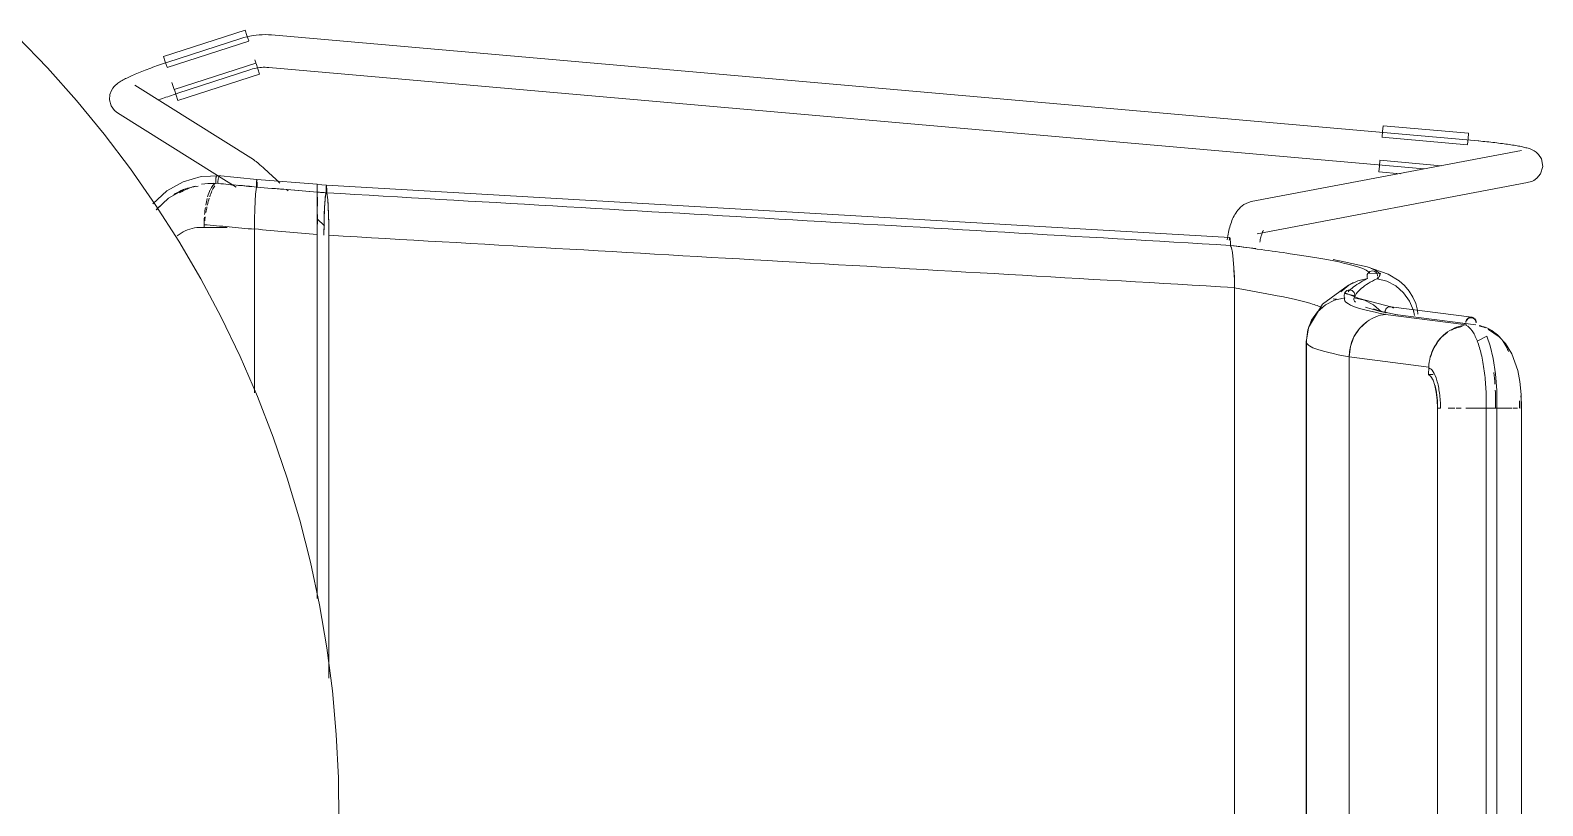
# Model space of a CAD drawing. Header units: millimetres. Extents: x 155927 to 295199, y -4084 to 97293.
# Drawn here: x 160035 to 160591, y 17409 to 17694 of the extents above; entities that cross this region are included whole.
import ezdxf

# ---------------------------------------------------------------- set-up
doc = ezdxf.new("R2010")
doc.units = ezdxf.units.MM
doc.header["$MEASUREMENT"] = 0
doc.layers.add('I-FURN', color=8, linetype='CONTINUOUS', lineweight=9)

msp = doc.modelspace()

# ---------------------------------------------------------------- linework, layer by layer
at = {"layer": 'I-FURN'}
for p, q in [((160084.17, 17684.56), (160114.18, 17694.25)), ((160114.18, 17694.25), (160114.81, 17692.3)), ((160041.47, 17680.41), (160030.34, 17691.91)), ((160085.48, 17680.52), (160115.48, 17690.21)), ((160112.55, 17691.25), (160085.73, 17682.54)), ((160112.59, 17691.27), (160112.55, 17691.25)), ((160113.68, 17691.6), (160112.59, 17691.27)), ((160114.79, 17691.88), (160113.68, 17691.6)), ((160115.9, 17692.12), (160114.79, 17691.88)), ((160114.81, 17692.3), (160115.45, 17690.33)), ((160117.03, 17692.32), (160115.9, 17692.12)), ((160118.16, 17692.47), (160117.03, 17692.32)), ((160119.3, 17692.58), (160118.16, 17692.47)), ((160120.44, 17692.63), (160119.3, 17692.58)), ((160121.58, 17692.65), (160120.44, 17692.63)), ((160122.72, 17692.62), (160121.58, 17692.65)), ((160123.86, 17692.54), (160122.72, 17692.62)), ((160567.18, 17653.59), (160123.86, 17692.54)), ((160083.06, 17681.65), (160083.8, 17681.9)), ((160083.8, 17681.9), (160084.53, 17682.15)), ((160084.8, 17682.61), (160084.17, 17684.56)), ((160084.53, 17682.15), (160085.27, 17682.39)), ((160085.44, 17680.64), (160084.8, 17682.61)), ((160085.27, 17682.39), (160085.73, 17682.54)), ((160118.09, 17682.14), (160088.08, 17672.45)), ((160117.68, 17683.4), (160118.06, 17682.24)), ((160118.13, 17682.02), (160118.77, 17680.05)), ((160052.13, 17668.48), (160041.47, 17680.41)), ((160069.33, 17676.02), (160069.75, 17676.25)), ((160069.75, 17676.25), (160070.19, 17676.48)), ((160070.19, 17676.48), (160070.65, 17676.71)), ((160070.65, 17676.71), (160071.12, 17676.94)), ((160071.12, 17676.94), (160071.61, 17677.17)), ((160071.61, 17677.17), (160072.12, 17677.41)), ((160072.12, 17677.41), (160072.65, 17677.64)), ((160072.65, 17677.64), (160073.19, 17677.88)), ((160073.19, 17677.88), (160073.76, 17678.13)), ((160073.76, 17678.13), (160074.33, 17678.37)), ((160074.33, 17678.37), (160074.93, 17678.62)), ((160074.93, 17678.62), (160075.54, 17678.87)), ((160075.54, 17678.87), (160076.17, 17679.12)), ((160076.17, 17679.12), (160076.81, 17679.37)), ((160076.81, 17679.37), (160077.46, 17679.62)), ((160077.46, 17679.62), (160078.13, 17679.88)), ((160078.13, 17679.88), (160078.8, 17680.13)), ((160078.8, 17680.13), (160079.49, 17680.39)), ((160079.49, 17680.39), (160080.19, 17680.64)), ((160080.19, 17680.64), (160080.9, 17680.9)), ((160080.9, 17680.9), (160081.61, 17681.15)), ((160081.61, 17681.15), (160082.34, 17681.4)), ((160082.34, 17681.4), (160083.06, 17681.65)), ((160089.39, 17668.41), (160119.4, 17678.1)), ((160089.44, 17671.13), (160116.25, 17679.84)), ((160116.25, 17679.84), (160116.89, 17680.03)), ((160116.89, 17680.03), (160117.53, 17680.2)), ((160117.53, 17680.2), (160118.18, 17680.34)), ((160118.18, 17680.34), (160118.83, 17680.45)), ((160118.77, 17680.05), (160119.4, 17678.1)), ((160118.83, 17680.45), (160119.48, 17680.54)), ((160119.48, 17680.54), (160120.14, 17680.6)), ((160120.14, 17680.6), (160120.81, 17680.64)), ((160120.81, 17680.64), (160121.47, 17680.65)), ((160121.47, 17680.65), (160122.13, 17680.63)), ((160122.13, 17680.63), (160122.79, 17680.59)), ((160122.79, 17680.59), (160122.81, 17680.59)), ((160122.81, 17680.58), (160547.16, 17643.3)), ((160064.27, 17668.73), (160064.44, 17670.71)), ((160064.44, 17670.71), (160064.97, 17672.09)), ((160064.97, 17672.09), (160065.53, 17673)), ((160065.53, 17673), (160066.05, 17673.63)), ((160066.05, 17673.63), (160066.52, 17674.1)), ((160066.52, 17674.1), (160066.94, 17674.46)), ((160066.94, 17674.46), (160067.35, 17674.78)), ((160067.35, 17674.78), (160067.74, 17675.05)), ((160067.74, 17675.05), (160068.12, 17675.31)), ((160068.12, 17675.31), (160068.52, 17675.55)), ((160068.52, 17675.55), (160068.91, 17675.79)), ((160068.91, 17675.79), (160069.33, 17676.02)), ((160117.16, 17646.75), (160073.58, 17674.05)), ((160087.25, 17675.03), (160088.05, 17672.55)), ((160087.73, 17670.56), (160088.42, 17670.79)), ((160088.76, 17670.36), (160088.12, 17672.33)), ((160088.42, 17670.79), (160089.11, 17671.02)), ((160089.11, 17671.02), (160089.44, 17671.13)), ((160062.3, 17656.13), (160052.13, 17668.48)), ((160064.86, 17666.51), (160064.27, 17668.73)), ((160066.08, 17664.78), (160064.86, 17666.51)), ((160082.46, 17668.69), (160083.08, 17668.92)), ((160083.08, 17668.92), (160083.72, 17669.16)), ((160083.72, 17669.16), (160084.37, 17669.39)), ((160084.37, 17669.39), (160085.02, 17669.63)), ((160085.02, 17669.63), (160085.69, 17669.86)), ((160085.69, 17669.86), (160086.36, 17670.1)), ((160086.36, 17670.1), (160087.04, 17670.33)), ((160087.04, 17670.33), (160087.73, 17670.56)), ((160089.39, 17668.41), (160088.76, 17670.36)), ((160066.08, 17664.78), (160067.2, 17663.88)), ((160067.2, 17663.88), (160103.97, 17640.85)), ((160071.98, 17643.39), (160062.3, 17656.13)), ((160531.8, 17654.93), (160563.21, 17652.17)), ((160531.81, 17655.06), (160531.99, 17657.12)), ((160531.99, 17657.12), (160532.17, 17659.16)), ((160532.17, 17659.16), (160563.58, 17656.4)), ((160563.4, 17654.36), (160563.22, 17652.3)), ((160563.58, 17656.4), (160563.4, 17654.36)), ((160583.03, 17650.11), (160483.74, 17631.3)), ((160567.34, 17653.58), (160567.18, 17653.59)), ((160568.09, 17653.51), (160567.34, 17653.58)), ((160568.84, 17653.44), (160568.09, 17653.51)), ((160569.59, 17653.37), (160568.84, 17653.44)), ((160570.34, 17653.29), (160569.59, 17653.37)), ((160571.08, 17653.22), (160570.34, 17653.29)), ((160571.81, 17653.14), (160571.08, 17653.22)), ((160572.54, 17653.06), (160571.81, 17653.14)), ((160573.25, 17652.98), (160572.54, 17653.06)), ((160573.96, 17652.89), (160573.25, 17652.98)), ((160574.66, 17652.81), (160573.96, 17652.89)), ((160575.35, 17652.72), (160574.66, 17652.81)), ((160576.03, 17652.64), (160575.35, 17652.72)), ((160576.69, 17652.55), (160576.03, 17652.64)), ((160577.34, 17652.46), (160576.69, 17652.55)), ((160577.97, 17652.37), (160577.34, 17652.46)), ((160578.59, 17652.28), (160577.97, 17652.37)), ((160579.19, 17652.19), (160578.59, 17652.28)), ((160579.78, 17652.1), (160579.19, 17652.19)), ((160580.35, 17652.01), (160579.78, 17652.1)), ((160580.9, 17651.91), (160580.35, 17652.01)), ((160581.43, 17651.82), (160580.9, 17651.91)), ((160581.95, 17651.72), (160581.43, 17651.82)), ((160582.44, 17651.63), (160581.95, 17651.72)), ((160582.92, 17651.53), (160582.44, 17651.63)), ((160583.38, 17651.44), (160582.92, 17651.53)), ((160583.82, 17651.34), (160583.38, 17651.44)), ((160584.25, 17651.24), (160583.82, 17651.34)), ((160584.66, 17651.13), (160584.25, 17651.24)), ((160585.07, 17651.03), (160584.66, 17651.13)), ((160585.46, 17650.91), (160585.07, 17651.03)), ((160585.86, 17650.79), (160585.46, 17650.91)), ((160586.26, 17650.65), (160585.86, 17650.79)), ((160586.69, 17650.48), (160586.26, 17650.65)), ((160587.16, 17650.26), (160586.69, 17650.48)), ((160587.72, 17649.96), (160587.16, 17650.26)), ((160588.43, 17649.48), (160587.72, 17649.96)), ((160589.34, 17648.62), (160588.43, 17649.48)), ((160590.38, 17646.97), (160589.34, 17648.62)), ((160081.13, 17630.27), (160071.98, 17643.39)), ((160117.16, 17646.75), (160117.49, 17646.53)), ((160117.49, 17646.53), (160117.74, 17646.35)), ((160117.74, 17646.35), (160117.97, 17646.17)), ((160117.97, 17646.17), (160118.19, 17646)), ((160118.19, 17646), (160118.42, 17645.82)), ((160118.42, 17645.82), (160118.65, 17645.63)), ((160118.65, 17645.63), (160118.89, 17645.43)), ((160118.89, 17645.43), (160119.14, 17645.21)), ((160119.14, 17645.21), (160119.41, 17644.99)), ((160119.41, 17644.99), (160119.69, 17644.74)), ((160119.69, 17644.74), (160119.98, 17644.48)), ((160119.98, 17644.48), (160120.29, 17644.21)), ((160120.29, 17644.21), (160120.61, 17643.92)), ((160120.61, 17643.92), (160120.95, 17643.62)), ((160120.95, 17643.62), (160121.3, 17643.31)), ((160121.3, 17643.31), (160121.66, 17642.98)), ((160121.66, 17642.98), (160122.04, 17642.63)), ((160530.68, 17642.25), (160530.86, 17644.3)), ((160530.86, 17644.3), (160531.04, 17646.36)), ((160553.53, 17644.51), (160531.05, 17646.49)), ((160590.03, 17641.46), (160590.86, 17644.21)), ((160590.86, 17644.21), (160590.38, 17646.97)), ((160091.4, 17638.64), (160085.39, 17635.25)), ((160097.92, 17640.51), (160091.4, 17638.64)), ((160104.83, 17640.8), (160097.92, 17640.51)), ((160103.94, 17640.92), (160118.43, 17639.5)), ((160104.34, 17640.62), (160110.79, 17636.58)), ((160118.33, 17638.11), (160118.32, 17637.62)), ((160118.32, 17637.61), (160118.33, 17638.1)), ((160118.32, 17637.62), (160118.33, 17637.12)), ((160118.33, 17637.11), (160118.32, 17637.61)), ((160118.34, 17638.56), (160118.33, 17638.11)), ((160118.33, 17638.1), (160118.34, 17638.55)), ((160118.36, 17638.94), (160118.34, 17638.56)), ((160118.34, 17638.55), (160118.36, 17638.94)), ((160118.38, 17639.24), (160118.36, 17638.94)), ((160118.36, 17638.94), (160118.38, 17639.23)), ((160118.4, 17639.43), (160118.38, 17639.24)), ((160118.43, 17639.5), (160118.4, 17639.43)), ((160118.4, 17639.42), (160118.43, 17639.49)), ((160118.45, 17639.43), (160118.43, 17639.5)), ((160118.43, 17639.49), (160140.63, 17637.67)), ((160118.43, 17639.49), (160118.45, 17639.43)), ((160118.48, 17639.25), (160118.45, 17639.43)), ((160118.45, 17639.43), (160118.48, 17639.24)), ((160118.5, 17638.95), (160118.48, 17639.25)), ((160118.48, 17639.24), (160118.5, 17638.95)), ((160118.51, 17638.57), (160118.53, 17638.12)), ((160118.53, 17638.12), (160118.52, 17638.57)), ((160118.53, 17637.63), (160118.53, 17638.12)), ((160118.53, 17638.12), (160118.53, 17637.63)), ((160118.53, 17637.13), (160118.53, 17637.63)), ((160118.53, 17637.63), (160118.53, 17637.13)), ((160122.04, 17642.63), (160122.43, 17642.28)), ((160122.43, 17642.28), (160122.83, 17641.91)), ((160122.83, 17641.91), (160123.25, 17641.53)), ((160123.25, 17641.53), (160123.67, 17641.14)), ((160123.67, 17641.14), (160124.11, 17640.74)), ((160124.11, 17640.74), (160124.55, 17640.32)), ((160124.55, 17640.32), (160125.01, 17639.9)), ((160125.01, 17639.9), (160125.47, 17639.47)), ((160125.47, 17639.47), (160125.94, 17639.03)), ((160125.94, 17639.03), (160126.41, 17638.58)), ((160126.41, 17638.58), (160126.9, 17638.12)), ((160140.62, 17637.41), (160140.63, 17637.6)), ((160140.63, 17637.6), (160140.62, 17637.42)), ((160140.62, 17637.42), (160140.62, 17637.12)), ((160140.62, 17637.12), (160140.62, 17637.41)), ((160140.63, 17637.6), (160140.63, 17637.67)), ((160140.63, 17637.67), (160140.63, 17637.6)), ((160143.99, 17637.4), (160140.63, 17637.66)), ((160140.63, 17637.6), (160140.63, 17637.66)), ((160140.63, 17637.66), (160140.63, 17637.6)), ((160140.63, 17637.6), (160140.63, 17637.41)), ((160140.63, 17637.41), (160140.63, 17637.6)), ((160140.63, 17637.41), (160140.63, 17637.11)), ((160140.63, 17637.12), (160140.63, 17637.41)), ((160143.96, 17637.33), (160143.93, 17637.14)), ((160143.99, 17637.39), (160143.96, 17637.33)), ((160143.99, 17637.39), (160475.9, 17618.11)), ((160144.01, 17637.33), (160143.99, 17637.39)), ((160144.04, 17637.14), (160144.01, 17637.33)), ((160485.98, 17619.51), (160585.27, 17638.32)), ((160530.68, 17642.25), (160538.58, 17641.56)), ((160585.68, 17638.41), (160585.27, 17638.32)), ((160586.2, 17638.54), (160585.68, 17638.41)), ((160586.82, 17638.76), (160586.2, 17638.54)), ((160587.62, 17639.13), (160586.82, 17638.76)), ((160588.7, 17639.88), (160587.62, 17639.13)), ((160590.03, 17641.46), (160588.7, 17639.88)), ((160085.39, 17635.25), (160080.24, 17630.5)), ((160085.97, 17632.56), (160081.5, 17628.3)), ((160091.8, 17635.93), (160085.97, 17632.56)), ((160117.81, 17631.58), (160117.96, 17634.02)), ((160117.96, 17634.02), (160117.81, 17631.54)), ((160117.96, 17634.04), (160118.14, 17635.76)), ((160118.14, 17635.76), (160117.96, 17634.02)), ((160118.33, 17636.65), (160118.14, 17635.76)), ((160118.14, 17635.76), (160118.33, 17636.64)), ((160118.33, 17637.12), (160118.33, 17636.65)), ((160118.33, 17636.64), (160118.33, 17637.11)), ((160118.52, 17636.66), (160118.53, 17637.13)), ((160118.53, 17637.13), (160118.52, 17636.66)), ((160129.38, 17635.76), (160129.89, 17635.28)), ((160140.59, 17632.2), (160140.58, 17629.69)), ((160140.58, 17629.69), (160140.59, 17632.19)), ((160140.59, 17632.2), (160140.61, 17633.94)), ((160140.61, 17633.94), (160140.59, 17632.2)), ((160140.61, 17633.94), (160140.62, 17634.83)), ((160140.62, 17634.83), (160140.61, 17633.94)), ((160140.62, 17636.74), (160140.62, 17637.12)), ((160140.62, 17637.12), (160140.62, 17636.74)), ((160140.62, 17636.29), (160140.62, 17636.74)), ((160140.62, 17636.74), (160140.62, 17636.29)), ((160140.62, 17635.8), (160140.62, 17636.29)), ((160140.62, 17636.29), (160140.62, 17635.8)), ((160140.62, 17635.3), (160140.62, 17635.8)), ((160140.62, 17635.8), (160140.62, 17635.3)), ((160140.62, 17634.83), (160140.62, 17635.3)), ((160140.62, 17635.3), (160140.62, 17634.83)), ((160140.63, 17636.73), (160140.63, 17637.12)), ((160140.63, 17637.11), (160140.63, 17636.73)), ((160140.63, 17636.73), (160140.64, 17636.28)), ((160140.64, 17636.28), (160140.63, 17636.73)), ((160140.64, 17636.28), (160140.64, 17635.79)), ((160140.64, 17635.79), (160140.64, 17636.28)), ((160140.64, 17635.79), (160140.64, 17635.29)), ((160140.64, 17635.29), (160140.64, 17635.79)), ((160140.64, 17635.29), (160140.64, 17634.82)), ((160140.64, 17634.82), (160140.64, 17635.29)), ((160140.66, 17632.18), (160140.65, 17633.93)), ((160140.65, 17633.92), (160140.66, 17632.17)), ((160140.68, 17629.68), (160140.66, 17632.18)), ((160140.66, 17632.17), (160140.68, 17629.67)), ((160143.49, 17631.9), (160143.32, 17629.4)), ((160143.68, 17633.65), (160143.49, 17631.9)), ((160143.89, 17634.55), (160143.68, 17633.65)), ((160143.89, 17636.46), (160143.88, 17636.01)), ((160143.88, 17636.01), (160143.88, 17635.52)), ((160143.88, 17635.52), (160143.88, 17635.02)), ((160143.88, 17635.02), (160143.89, 17634.55)), ((160143.91, 17636.84), (160143.89, 17636.46)), ((160143.93, 17637.14), (160143.91, 17636.84)), ((160144.06, 17636.85), (160144.04, 17637.14)), ((160144.08, 17636.47), (160144.06, 17636.85)), ((160144.09, 17636.02), (160144.08, 17636.47)), ((160144.1, 17635.53), (160144.09, 17636.02)), ((160144.09, 17634.56), (160144.1, 17635.03)), ((160144.3, 17633.67), (160144.09, 17634.56)), ((160144.1, 17635.03), (160144.1, 17635.53)), ((160144.49, 17631.92), (160144.3, 17633.67)), ((160144.65, 17629.42), (160144.49, 17631.92)), ((160089.75, 17616.79), (160081.13, 17630.27)), ((160117.62, 17625), (160117.7, 17628.44)), ((160117.7, 17628.44), (160117.62, 17625.01)), ((160117.7, 17628.51), (160117.81, 17631.54)), ((160117.81, 17631.54), (160117.7, 17628.44)), ((160140.57, 17626.56), (160140.58, 17629.69)), ((160140.58, 17629.69), (160140.57, 17626.56)), ((160140.57, 17622.99), (160140.57, 17626.56)), ((160140.57, 17626.56), (160140.57, 17622.99)), ((160140.68, 17626.55), (160140.69, 17623)), ((160140.69, 17623), (160140.68, 17626.55)), ((160143.2, 17626.28), (160143.12, 17622.73)), ((160143.32, 17629.4), (160143.2, 17626.28)), ((160144.78, 17626.29), (160144.65, 17629.42)), ((160144.85, 17622.72), (160144.78, 17626.29)), ((160477.73, 17626.58), (160477.44, 17626.05)), ((160478.05, 17627.12), (160477.73, 17626.58)), ((160478.41, 17627.66), (160478.05, 17627.12)), ((160478.81, 17628.19), (160478.41, 17627.66)), ((160479.27, 17628.72), (160478.81, 17628.19)), ((160479.79, 17629.24), (160479.27, 17628.72)), ((160480.38, 17629.75), (160479.79, 17629.24)), ((160481.07, 17630.24), (160480.38, 17629.75)), ((160481.86, 17630.68), (160481.07, 17630.24)), ((160482.76, 17631.04), (160481.86, 17630.68)), ((160483.74, 17631.3), (160482.76, 17631.04)), ((160107.56, 17621.85), (160097.8, 17621.85)), ((160099.04, 17621.8), (160099.04, 17622.85)), ((160117.62, 17624.91), (160117.6, 17621.15)), ((160117.6, 17621.27), (160117.62, 17624.91)), ((160117.6, 17621.24), (160117.6, 17621.27)), ((160117.6, 17621.15), (160117.6, 17561.03)), ((160117.6, 17561.03), (160117.6, 17621.15)), ((160140.56, 17619.2), (160140.57, 17622.99)), ((160140.57, 17622.99), (160140.56, 17619.2)), ((160143.24, 17622.43), (160140.57, 17625)), ((160143.12, 17622.73), (160143.09, 17619.05)), ((160144.88, 17618.94), (160144.85, 17622.72)), ((160475.54, 17620.7), (160475.39, 17620.04)), ((160475.71, 17621.34), (160475.54, 17620.7)), ((160475.88, 17621.97), (160475.71, 17621.34)), ((160476.06, 17622.59), (160475.88, 17621.97)), ((160476.25, 17623.19), (160476.06, 17622.59)), ((160476.46, 17623.79), (160476.25, 17623.19)), ((160476.68, 17624.37), (160476.46, 17623.79)), ((160476.92, 17624.94), (160476.68, 17624.37)), ((160477.17, 17625.5), (160476.92, 17624.94)), ((160477.44, 17626.05), (160477.17, 17625.5)), ((160488.15, 17620.63), (160488.1, 17620.54)), ((160488.19, 17620.7), (160488.15, 17620.63)), ((160488.21, 17620.73), (160488.19, 17620.7)), ((160097.83, 17602.98), (160089.75, 17616.79)), ((160140.56, 17485.57), (160140.56, 17619.2)), ((160140.56, 17619.2), (160140.56, 17485.57)), ((160144.88, 17456.34), (160144.88, 17618.94)), ((160144.88, 17618.94), (160144.88, 17456.34)), ((160474.99, 17618), (160474.87, 17617.3)), ((160475.11, 17618.69), (160474.99, 17618)), ((160475.25, 17619.37), (160475.11, 17618.69)), ((160475.39, 17620.04), (160475.25, 17619.37)), ((160475.75, 17617.57), (160475.71, 17617.19)), ((160475.71, 17617.19), (160475.75, 17617.57)), ((160475.79, 17617.86), (160475.75, 17617.57)), ((160475.75, 17617.57), (160475.79, 17617.86)), ((160475.84, 17618.05), (160475.9, 17618.11)), ((160475.9, 17618.1), (160475.84, 17618.04)), ((160476.04, 17617.54), (160476, 17617.84)), ((160476, 17617.84), (160476.04, 17617.54)), ((160476.08, 17617.15), (160476.04, 17617.54)), ((160476.04, 17617.54), (160476.08, 17617.16)), ((160476.08, 17617.16), (160476.1, 17616.7)), ((160476.1, 17616.7), (160476.08, 17617.15)), ((160476.08, 17615.24), (160476.1, 17615.71)), ((160476.49, 17614.34), (160476.08, 17615.24)), ((160476.1, 17615.71), (160476.09, 17615.24)), ((160476.09, 17615.24), (160476.48, 17614.34)), ((160476.11, 17616.21), (160476.1, 17616.7)), ((160476.1, 17616.7), (160476.11, 17616.21)), ((160476.1, 17615.71), (160476.11, 17616.21)), ((160476.11, 17616.21), (160476.1, 17615.71)), ((160487, 17616.96), (160486.91, 17616.47)), ((160487.1, 17617.43), (160487, 17616.96)), ((160487.21, 17617.87), (160487.1, 17617.43)), ((160487.31, 17618.29), (160487.21, 17617.87)), ((160487.42, 17618.69), (160487.31, 17618.29)), ((160487.53, 17619.05), (160487.42, 17618.69)), ((160487.64, 17619.39), (160487.53, 17619.05)), ((160487.74, 17619.69), (160487.64, 17619.39)), ((160487.84, 17619.96), (160487.74, 17619.69)), ((160487.94, 17620.2), (160487.84, 17619.96)), ((160488.03, 17620.39), (160487.94, 17620.2)), ((160488.1, 17620.54), (160488.03, 17620.39)), ((160476.48, 17614.34), (160476.85, 17612.6)), ((160476.85, 17612.59), (160476.49, 17614.34)), ((160476.85, 17612.59), (160477.16, 17610.13)), ((160477.16, 17610.09), (160476.85, 17612.59)), ((160477.16, 17610.1), (160477.4, 17607.04)), ((160477.4, 17606.99), (160477.16, 17610.09)), ((160517.88, 17609.26), (160513.81, 17610)), ((160477.4, 17606.99), (160477.55, 17603.52)), ((160477.56, 17603.46), (160477.4, 17606.99)), ((160526.4, 17607.37), (160517.88, 17609.26)), ((160526.41, 17604.51), (160526.31, 17604.02)), ((160526.31, 17604.02), (160526.34, 17603.52)), ((160526.32, 17604.02), (160526.41, 17604.51)), ((160526.35, 17603.52), (160526.32, 17604.02)), ((160534.02, 17604.7), (160526.4, 17607.37)), ((160526.41, 17604.51), (160526.61, 17604.96)), ((160526.61, 17604.96), (160526.41, 17604.51)), ((160526.93, 17605.34), (160526.61, 17604.96)), ((160526.61, 17604.96), (160526.93, 17605.33)), ((160527.33, 17605.63), (160526.93, 17605.34)), ((160526.93, 17605.33), (160527.33, 17605.62)), ((160527.79, 17605.81), (160527.33, 17605.63)), ((160527.33, 17605.62), (160527.79, 17605.8)), ((160531.23, 17605.06), (160527.38, 17604.87)), ((160528.28, 17605.87), (160527.79, 17605.81)), ((160527.79, 17605.8), (160528.28, 17605.86)), ((160528.76, 17605.79), (160528.28, 17605.87)), ((160528.28, 17605.86), (160528.76, 17605.79)), ((160528.76, 17605.79), (160529.22, 17605.59)), ((160529.22, 17605.6), (160528.76, 17605.79)), ((160529.61, 17605.3), (160529.22, 17605.6)), ((160529.22, 17605.59), (160529.61, 17605.29)), ((160529.92, 17604.91), (160529.61, 17605.3)), ((160529.61, 17605.29), (160529.92, 17604.91)), ((160529.92, 17604.91), (160530.11, 17604.45)), ((160530.12, 17604.45), (160529.92, 17604.91)), ((160530.11, 17604.45), (160530.19, 17603.96)), ((160530.19, 17603.96), (160530.12, 17604.45)), ((160530.91, 17603.9), (160531.23, 17605.06)), ((160538.14, 17602.2), (160534.02, 17604.7)), ((160105.35, 17588.86), (160097.83, 17602.98)), ((160477.56, 17603.46), (160477.61, 17599.77)), ((160477.61, 17599.69), (160477.56, 17603.46)), ((160477.61, 17216.29), (160477.61, 17599.69)), ((160477.61, 17599.69), (160477.61, 17216.29)), ((160509.94, 17593.68), (160519.48, 17600.67)), ((160519.56, 17600.62), (160516.72, 17598.22)), ((160516.72, 17598.21), (160519.56, 17600.61)), ((160518.51, 17598.32), (160518.91, 17598.62)), ((160518.91, 17598.62), (160518.51, 17598.33)), ((160519.37, 17598.81), (160518.91, 17598.62)), ((160518.91, 17598.62), (160519.37, 17598.8)), ((160519.37, 17598.8), (160519.86, 17598.87)), ((160519.86, 17598.87), (160519.37, 17598.81)), ((160519.48, 17600.67), (160521.23, 17601.56)), ((160522.88, 17602.26), (160519.56, 17600.62)), ((160519.56, 17600.61), (160522.88, 17602.25)), ((160519.86, 17598.87), (160520.35, 17598.8)), ((160520.35, 17598.81), (160519.86, 17598.87)), ((160520.81, 17598.62), (160520.35, 17598.81)), ((160520.35, 17598.8), (160520.81, 17598.62)), ((160520.81, 17598.62), (160521.21, 17598.32)), ((160521.21, 17598.33), (160520.81, 17598.62)), ((160522.88, 17602.25), (160526.5, 17603.04)), ((160526.5, 17603.04), (160522.88, 17602.26)), ((160526.34, 17603.52), (160526.5, 17603.04)), ((160526.5, 17603.04), (160526.35, 17603.52)), ((160530.15, 17603.46), (160529.98, 17602.99)), ((160529.98, 17602.99), (160530.15, 17603.46)), ((160533.61, 17602.09), (160529.98, 17602.99)), ((160536.93, 17600.35), (160533.61, 17602.09)), ((160539.76, 17597.87), (160536.93, 17600.35)), ((160540.1, 17600.46), (160538.14, 17602.2)), ((160541.78, 17598.48), (160540.1, 17600.46)), ((160543.16, 17596.28), (160541.78, 17598.48)), ((160504.83, 17585.03), (160509.94, 17593.68)), ((160511, 17593.39), (160508.12, 17590.88)), ((160508.13, 17590.87), (160511, 17593.38)), ((160511, 17593.38), (160514.4, 17595.14)), ((160514.39, 17595.14), (160511, 17593.39)), ((160518.11, 17596.03), (160514.39, 17595.14)), ((160517.91, 17597), (160517.99, 17597.49)), ((160517.99, 17597.49), (160517.91, 17597)), ((160517.95, 17596.5), (160517.91, 17597)), ((160517.91, 17597), (160517.94, 17596.5)), ((160517.94, 17596.5), (160518.11, 17596.03)), ((160518.11, 17596.03), (160517.95, 17596.5)), ((160517.99, 17597.49), (160518.19, 17597.94)), ((160518.19, 17597.94), (160517.99, 17597.49)), ((160521.9, 17596.71), (160518.01, 17597.55)), ((160523.46, 17595.68), (160518.14, 17597.85)), ((160518.51, 17598.33), (160518.19, 17597.94)), ((160518.19, 17597.94), (160518.51, 17598.32)), ((160521.53, 17597.94), (160521.21, 17598.33)), ((160521.21, 17598.32), (160521.53, 17597.94)), ((160521.53, 17597.94), (160521.73, 17597.49)), ((160521.73, 17597.49), (160521.53, 17597.94)), ((160521.77, 17596.5), (160521.61, 17596.03)), ((160521.61, 17596.03), (160521.78, 17596.5)), ((160525.33, 17595.14), (160521.61, 17596.03)), ((160521.73, 17597.49), (160521.81, 17597)), ((160521.81, 17597), (160521.73, 17597.49)), ((160521.81, 17597), (160521.77, 17596.5)), ((160521.78, 17596.5), (160521.81, 17597)), ((160535.08, 17592.71), (160523.46, 17595.68)), ((160528.72, 17593.39), (160525.33, 17595.14)), ((160531.6, 17590.88), (160528.72, 17593.39)), ((160541.93, 17594.78), (160539.76, 17597.87)), ((160543.33, 17591.27), (160541.93, 17594.78)), ((160544.19, 17593.92), (160543.16, 17596.28)), ((160544.85, 17591.41), (160544.19, 17593.92)), ((160112.3, 17574.45), (160105.35, 17588.86)), ((160504.59, 17584.17), (160505.96, 17587.74)), ((160505.95, 17587.74), (160504.59, 17584.17)), ((160504.76, 17584.88), (160506.13, 17588.06)), ((160508.12, 17590.88), (160505.95, 17587.74)), ((160505.96, 17587.74), (160508.13, 17590.87)), ((160528.69, 17591.88), (160531.13, 17591.12)), ((160531.13, 17591.12), (160537.42, 17589.75)), ((160532.98, 17591.35), (160532.9, 17590.86)), ((160532.9, 17590.86), (160532.94, 17590.36)), ((160533.17, 17591.8), (160532.98, 17591.35)), ((160562.79, 17586.05), (160533.09, 17589.89)), ((160533.47, 17592.19), (160533.17, 17591.8)), ((160533.85, 17592.48), (160533.47, 17592.19)), ((160534.29, 17592.67), (160533.85, 17592.48)), ((160534.76, 17592.74), (160534.29, 17592.67)), ((160535.23, 17592.67), (160534.76, 17592.74)), ((160564.77, 17588.87), (160535, 17592.72)), ((160535.67, 17592.48), (160535.23, 17592.67)), ((160536.06, 17592.19), (160535.67, 17592.48)), ((160566.33, 17586.03), (160536.64, 17589.87)), ((160543.7, 17589.53), (160543.33, 17591.27)), ((160543.33, 17591.26), (160543.7, 17589.52)), ((160545, 17589.99), (160544.85, 17591.41)), ((160503.96, 17579.84), (160504.76, 17584.88)), ((160504.12, 17580.38), (160504.59, 17584.17)), ((160504.59, 17584.17), (160504.12, 17580.38)), ((160523.59, 17584.77), (160521.51, 17581.66)), ((160526.33, 17587.26), (160523.59, 17584.77)), ((160562.8, 17586.48), (160560.36, 17586.8)), ((160570.36, 17581.84), (160566.82, 17580.08)), ((160571.52, 17578.39), (160570.36, 17581.84)), ((160570.96, 17584.39), (160570.77, 17584.48)), ((160574.86, 17581.71), (160570.96, 17584.39)), ((160503.96, 17579.84), (160503.96, 17275.04)), ((160504.12, 17235.6), (160504.12, 17580.38)), ((160504.12, 17580.38), (160504.12, 17235.6)), ((160520.19, 17578.11), (160519.71, 17574.34)), ((160521.51, 17581.66), (160520.19, 17578.11)), ((160572.62, 17573.7), (160571.52, 17578.39)), ((160577.15, 17579.23), (160574.86, 17581.71)), ((160579.55, 17575.35), (160577.15, 17579.23)), ((160118.66, 17559.77), (160112.3, 17574.45)), ((160519.71, 17574.34), (160548.99, 17570.48)), ((160519.71, 17241.63), (160519.71, 17574.34)), ((160519.71, 17574.34), (160519.71, 17241.63)), ((160573.46, 17568.08), (160572.62, 17573.7)), ((160581.67, 17569.3), (160579.55, 17575.35)), ((160548.99, 17570.48), (160548.92, 17567.77)), ((160550.59, 17567.77), (160548.92, 17567.77)), ((160548.92, 17567.77), (160549.78, 17567.13)), ((160550.59, 17567.77), (160548.94, 17567.77)), ((160549.78, 17567.13), (160550.57, 17565.78)), ((160550.57, 17565.78), (160551.24, 17563.8)), ((160573.95, 17561.96), (160573.46, 17568.08)), ((160582.46, 17565.27), (160581.67, 17569.3)), ((160582.97, 17560.45), (160582.46, 17565.27)), ((160124.44, 17544.85), (160118.66, 17559.77)), ((160551.24, 17563.8), (160551.75, 17561.3)), ((160551.75, 17561.3), (160552.07, 17558.45)), ((160574.04, 17555.41), (160573.95, 17561.96)), ((160583.08, 17555.41), (160582.97, 17560.45)), ((160552.07, 17558.45), (160552.18, 17555.42)), ((160552.18, 17555.42), (160552.18, 17260.56)), ((160552.24, 17260.56), (160552.24, 17555.42)), ((160556.09, 17555.42), (160558.56, 17555.42)), ((160559.08, 17555.42), (160560.92, 17555.42)), ((160562.55, 17555.42), (160566.1, 17555.42)), ((160566.3, 17555.42), (160570.11, 17555.42)), ((160570.11, 17555.41), (160566.3, 17555.41)), ((160570.08, 17555.42), (160570.08, 17260.56)), ((160570.19, 17555.42), (160574.04, 17555.42)), ((160570.42, 17555.41), (160570.19, 17555.41)), ((160570.75, 17555.41), (160570.42, 17555.41)), ((160571.16, 17555.41), (160570.75, 17555.41)), ((160571.64, 17555.41), (160571.16, 17555.41)), ((160572.14, 17555.41), (160571.64, 17555.41)), ((160572.63, 17555.41), (160572.14, 17555.41)), ((160573.08, 17555.41), (160572.63, 17555.41)), ((160573.47, 17555.41), (160573.08, 17555.41)), ((160573.78, 17555.41), (160573.47, 17555.41)), ((160573.97, 17555.41), (160573.78, 17555.41)), ((160573.8, 17555.42), (160576.81, 17555.42)), ((160576.83, 17555.41), (160573.8, 17555.41)), ((160574.04, 17555.41), (160573.97, 17555.41)), ((160574.04, 17260.56), (160574.04, 17555.42)), ((160576.98, 17555.42), (160579.56, 17555.42)), ((160579.84, 17555.42), (160581.59, 17555.42)), ((160582.78, 17555.42), (160583.06, 17555.42)), ((160583.08, 17555.41), (160582.91, 17555.41)), ((160583.08, 17260.56), (160583.08, 17555.42)), ((160129.61, 17529.71), (160124.44, 17544.85)), ((160134.17, 17514.37), (160129.61, 17529.71)), ((160138.12, 17498.87), (160134.17, 17514.37)), ((160141.44, 17483.22), (160138.12, 17498.87)), ((160144.13, 17467.45), (160141.44, 17483.22)), ((160146.19, 17451.58), (160144.13, 17467.45)), ((160147.62, 17435.65), (160146.19, 17451.58)), ((160148.41, 17419.67), (160147.62, 17435.65)), ((160148.55, 17403.67), (160148.41, 17419.67))]:
    msp.add_line(p, q, dxfattribs=at)
for centre, major_axis, ratio, start_param, end_param in [((160534.77, 17590.77), (0, -1.96), 0.955139, 2.379629, 4.923331), ((160534.78, 17574.21), (0, -15.78), 0.955139, 3.495799, 3.737346), ((160534.78, 17574.21), (0, -15.78), 0.955139, 3.254129, 3.495629), ((160534.78, 17574.21), (0, -15.78), 0.955139, 3.737469, 4.704147), ((160567.33, 17555.41), (15.75, 0), 0.000004, 2.669107, 2.851347), ((160578.8, 17555.42), (0, 12.4), 0.287441, 4.712389, 4.932602)]:
    msp.add_ellipse(centre, major_axis=major_axis, ratio=ratio, start_param=start_param, end_param=end_param, dxfattribs=at)
for points in [[(160098.1, 17637.74), (160099.69, 17637.99), (160101.32, 17638.03), (160102.96, 17638.01)], [(160102.55, 17638.04), (160101.86, 17638.03), (160101.17, 17637.99), (160100.48, 17637.93)], [(160103.38, 17638.08), (160105.82, 17637.84), (160110.77, 17637.36), (160115.81, 17636.89), (160118.33, 17636.65)], [(160104.68, 17640.74), (160104.64, 17640.69), (160104.54, 17640.57), (160104.41, 17640.28), (160104.29, 17639.89), (160104.2, 17639.43), (160104.14, 17638.94), (160104.1, 17638.44), (160104.11, 17638.13), (160104.11, 17637.98)], [(160111.44, 17637.36), (160113.72, 17637.14), (160116.02, 17636.91), (160118.33, 17636.68)], [(160143.89, 17634.55), (160143.87, 17635.15), (160143.87, 17636.65), (160143.95, 17637.4), (160143.99, 17637.4)], [(160099.65, 17630.05), (160099.79, 17630.89), (160099.96, 17631.7), (160100.14, 17632.44)], [(160100.96, 17632.63), (160100.71, 17631.83), (160100.48, 17630.95), (160100.26, 17630.03)], [(160100.32, 17633.1), (160100.59, 17634.02), (160100.89, 17634.8), (160101.21, 17635.53)], [(160101.95, 17635.25), (160101.66, 17634.62), (160101.38, 17633.87), (160101.12, 17633.05)], [(160103.03, 17637.07), (160102.7, 17636.66), (160102.38, 17636.14), (160102.07, 17635.5)], [(160140.62, 17634.83), (160136.9, 17635.13), (160129.47, 17635.74), (160122.04, 17636.34), (160118.33, 17636.64)], [(160140.62, 17634.83), (160141.2, 17634.78), (160142.35, 17634.69), (160143.51, 17634.6), (160144.09, 17634.56)], [(160140.64, 17634.82), (160141.18, 17634.78), (160142.26, 17634.69), (160143.35, 17634.6), (160143.89, 17634.55)], [(160476.09, 17615.24), (160420.85, 17618.46), (160310.25, 17624.9), (160199.49, 17631.34), (160144.09, 17634.56)], [(160081.52, 17628.24), (160081.91, 17628.71), (160082.3, 17629.17), (160082.7, 17629.63)], [(160099.21, 17626.56), (160099.29, 17627.46), (160099.39, 17628.35), (160099.51, 17629.2)], [(160100.11, 17629.37), (160099.97, 17628.72), (160099.83, 17628.06), (160099.71, 17627.37)], [(160097.53, 17621.85), (160098.03, 17621.86), (160098.54, 17621.84), (160099.04, 17621.8)], [(160099.04, 17622.85), (160099.05, 17623.79), (160099.09, 17624.72), (160099.14, 17625.63)], [(160099.04, 17622.85), (160102.07, 17622.59), (160108.21, 17622.04), (160114.46, 17621.45), (160117.6, 17621.15)], [(160099.46, 17625.68), (160099.4, 17625.21), (160099.34, 17624.74), (160099.29, 17624.26)], [(160117.6, 17621.27), (160121.42, 17620.92), (160125.24, 17620.58), (160129.07, 17620.24)], [(160129.07, 17620.24), (160132.9, 17619.89), (160136.73, 17619.55), (160140.56, 17619.2)], [(160144.88, 17618.94), (160200.41, 17615.74), (160255.94, 17612.55), (160311.37, 17609.35)], [(160476.1, 17615.22), (160479.22, 17614.83), (160482.38, 17614.43), (160485.5, 17614.04)], [(160311.37, 17609.35), (160366.83, 17606.16), (160422.25, 17602.96), (160477.61, 17599.77)], [(160513.84, 17595.62), (160514.24, 17595.57), (160514.65, 17595.52), (160515.04, 17595.47)], [(160518.11, 17596.03), (160517.56, 17595.01), (160519.53, 17592.96), (160527.59, 17590.91), (160533.09, 17589.89)], [(160521.61, 17596.03), (160521.32, 17595.49), (160521.46, 17594.94), (160522.03, 17594.4)], [(160525.77, 17592.49), (160527.66, 17591.84), (160530.47, 17591.18), (160533.51, 17590.52)], [(160562.79, 17586.05), (160561.55, 17585.9), (160559.17, 17585.32), (160555.83, 17583.56), (160553, 17581.03), (160550.8, 17577.88), (160549.39, 17574.28), (160549.03, 17571.78), (160548.99, 17570.48)], [(160550.93, 17577.58), (160552.13, 17579.82), (160553.76, 17582.07), (160555.91, 17583.21)], [(160557.28, 17584.06), (160558.54, 17584.76), (160559.9, 17585.17), (160561.29, 17585.5)], [(160562.78, 17585.85), (160563.51, 17585.49), (160564.92, 17584.18), (160566.18, 17581.72), (160566.75, 17580.25)], [(160567.67, 17585.58), (160568.35, 17585.42), (160569.02, 17585.22), (160569.68, 17584.97)], [(160504.12, 17580.38), (160504.02, 17580.2), (160503.96, 17580.02), (160503.96, 17579.84)], [(160549.54, 17574.02), (160549.86, 17575.21), (160550.33, 17576.33), (160550.88, 17577.45)], [(160549, 17570.24), (160549.56, 17570.11), (160550.66, 17569.16), (160552.06, 17565.84), (160553.02, 17561.04), (160553.28, 17557.31), (160553.31, 17555.42)], [(160572.83, 17568.57), (160573.01, 17567.16), (160573.18, 17565.71), (160573.29, 17564.23)], [(160552.23, 17556.25), (160552.17, 17559.03), (160551.82, 17561.58), (160551.29, 17563.79)], [(160573.41, 17562.02), (160573.52, 17559.83), (160573.55, 17557.63), (160573.51, 17555.42)], [(160582.8, 17560.02), (160582.93, 17558.55), (160583, 17556.99), (160582.99, 17555.42)]]:
    msp.add_open_spline(points, degree=3, dxfattribs=at)
for points, knots in [([(160101.22, 17635.56), (160101.55, 17636.24), (160102.24, 17637.37), (160102.99, 17637.94), (160103.38, 17638.08)], [0.6690305, 0.6690305, 0.6690305, 0.6690305, 0.8333333, 1, 1, 1, 1]), ([(160103.38, 17638.08), (160103.36, 17638.22), (160103.33, 17638.51), (160103.31, 17638.93), (160103.32, 17639.31), (160103.35, 17639.6), (160103.38, 17639.87), (160103.43, 17640.12), (160103.49, 17640.34), (160103.56, 17640.54), (160103.66, 17640.73), (160103.74, 17640.84), (160103.79, 17640.87)], [0, 0, 0, 0, 0.0555556, 0.1111111, 0.1666667, 0.1944444, 0.2222222, 0.2777778, 0.3055556, 0.3333333, 0.3888889, 0.4444444, 0.4444444, 0.4444444, 0.4444444]), ([(160143.99, 17637.4), (160144.01, 17637.4), (160144.03, 17637.26), (160144.06, 17636.87), (160144.08, 17636.48), (160144.09, 17636.03), (160144.1, 17635.53), (160144.1, 17635.03), (160144.09, 17634.71), (160144.09, 17634.56)], [-0.498493, -0.498493, -0.498493, -0.498493, -0.375, -0.3125, -0.25, -0.1875, -0.125, -0.0625, 0, 0, 0, 0]), ([(160087.92, 17633.88), (160088.81, 17634.44), (160091.63, 17636.11), (160094.74, 17636.72), (160096.88, 17637.01)], [0.591443, 0.591443, 0.591443, 0.591443, 0.6666667, 0.8236682, 0.8236682, 0.8236682, 0.8236682]), ([(160095.77, 17637.01), (160094.43, 17636.61), (160092.47, 17635.88), (160090.64, 17634.88), (160090.07, 17634.53)], [0.2297626, 0.2297626, 0.2297626, 0.2297626, 0.3333333, 0.3824546, 0.3824546, 0.3824546, 0.3824546]), ([(160140.64, 17634.82), (160136.94, 17635.13), (160131.61, 17635.57), (160126.28, 17636.01), (160124.63, 17636.15)], [0, 0, 0, 0, 0.5, 0.7233886, 0.7233886, 0.7233886, 0.7233886]), ([(160143.09, 17619.05), (160143.09, 17621.57), (160143.15, 17625.33), (160143.32, 17629.52), (160143.54, 17632.87), (160143.74, 17634.26), (160143.89, 17634.55)], [-0.996036, -0.996036, -0.996036, -0.996036, -0.6666667, -0.5, -0.3333333, 0, 0, 0, 0]), ([(160144.09, 17634.56), (160144.23, 17634.28), (160144.44, 17632.9), (160144.66, 17629.54), (160144.78, 17626.37), (160144.86, 17622.76), (160144.88, 17620.22), (160144.88, 17618.94)], [-1, -1, -1, -1, -0.666667, -0.5, -0.333333, -0.166667, 0, 0, 0, 0]), ([(160089.15, 17618.69), (160090.06, 17619.45), (160093.06, 17621.38), (160096.66, 17622.01), (160099.04, 17621.8)], [0.5, 0.5, 0.5, 0.5, 0.6666667, 1, 1, 1, 1]), ([(160476.08, 17615.24), (160483.64, 17614.22), (160498.85, 17612.19), (160517.29, 17609.14), (160525.58, 17606.7), (160527.18, 17605.28), (160527.38, 17604.87)], [0, 0, 0, 0, 0.25, 0.5, 0.75, 0.8499411, 0.8499411, 0.8499411, 0.8499411]), ([(160527.77, 17606.76), (160528.4, 17606.53), (160531.31, 17605.27), (160531.54, 17604.01), (160529.98, 17602.99)], [0.6929173, 0.6929173, 0.6929173, 0.6929173, 0.75, 1, 1, 1, 1]), ([(160477.61, 17599.69), (160483, 17598.72), (160493.78, 17596.77), (160504.5, 17594.34), (160508.74, 17592.88), (160509.89, 17592.39)], [0, 0, 0, 0, 0.25, 0.5, 0.625, 0.625, 0.625, 0.625]), ([(160526.5, 17603.04), (160524.09, 17601.87), (160521.43, 17600.25), (160519.76, 17598.62), (160519.37, 17598.16)], [0, 0, 0, 0, 0.5, 0.6963068, 0.6963068, 0.6963068, 0.6963068]), ([(160529.98, 17602.99), (160527.58, 17601.83), (160524.15, 17599.74), (160522.37, 17597.64), (160521.9, 17596.71)], [0, 0, 0, 0, 0.5, 0.9025383, 0.9025383, 0.9025383, 0.9025383]), ([(160566.37, 17586.9), (160566.38, 17587.04), (160566.36, 17587.27), (160566.29, 17587.56), (160566.2, 17587.83), (160566.01, 17588.14), (160565.72, 17588.46), (160565.37, 17588.7), (160565.02, 17588.83), (160564.71, 17588.88), (160564.43, 17588.88), (160564.17, 17588.85), (160563.92, 17588.78), (160563.66, 17588.66), (160563.35, 17588.47), (160563.03, 17588.15), (160562.79, 17587.75), (160562.68, 17587.4), (160562.63, 17587.14), (160562.61, 17586.97), (160562.61, 17586.9)], [0.1111111, 0.1111111, 0.1111111, 0.1111111, 0.1666667, 0.1944444, 0.2222222, 0.2777778, 0.3333333, 0.3888889, 0.4444444, 0.4791667, 0.5138889, 0.5486111, 0.5833333, 0.6180556, 0.6527778, 0.7222222, 0.7916667, 0.8263889, 0.8611111, 0.8888889, 0.8888889, 0.8888889, 0.8888889]), ([(160562.7, 17587.3), (160562.74, 17587.42), (160562.84, 17587.65), (160563.12, 17588.06), (160563.66, 17588.52), (160564.53, 17588.77), (160565.32, 17588.54), (160565.83, 17588.15), (160566.12, 17587.76), (160566.31, 17587.3), (160566.35, 17586.98), (160566.36, 17586.81)], [-0.8125, -0.8125, -0.8125, -0.8125, -0.765625, -0.71875, -0.625, -0.5, -0.375, -0.3125, -0.25, -0.1875, -0.125, -0.125, -0.125, -0.125]), ([(160575.59, 17580.92), (160574.8, 17581.86), (160572.98, 17583.54), (160570.17, 17585.14), (160568.25, 17585.6), (160567.52, 17585.76)], [0.5, 0.5, 0.5, 0.5, 0.6666667, 0.8333333, 0.9365189, 0.9365189, 0.9365189, 0.9365189]), ([(160503.96, 17579.84), (160503.96, 17579.02), (160506.35, 17577.18), (160513.99, 17575.35), (160519.71, 17574.34)], [0.0892847, 0.0892847, 0.0892847, 0.0892847, 0.5, 1, 1, 1, 1]), ([(160566.82, 17580.08), (160567.36, 17578.66), (160568.36, 17575.33), (160569.45, 17569.27), (160570.08, 17562.41), (160570.16, 17557.76), (160570.11, 17555.42)], [0.3397465, 0.3397465, 0.3397465, 0.3397465, 0.5, 0.6666667, 0.8333333, 0.9999948, 0.9999948, 0.9999948, 0.9999948]), ([(160578.24, 17576.28), (160578.05, 17576.8), (160577.49, 17578.14), (160576.75, 17579.4), (160576.22, 17580.13)], [0.260519, 0.260519, 0.260519, 0.260519, 0.3333333, 0.4544474, 0.4544474, 0.4544474, 0.4544474])]:
    msp.add_open_spline(points, degree=3, knots=knots, dxfattribs=at)

doc.saveas('drawing.dxf')
